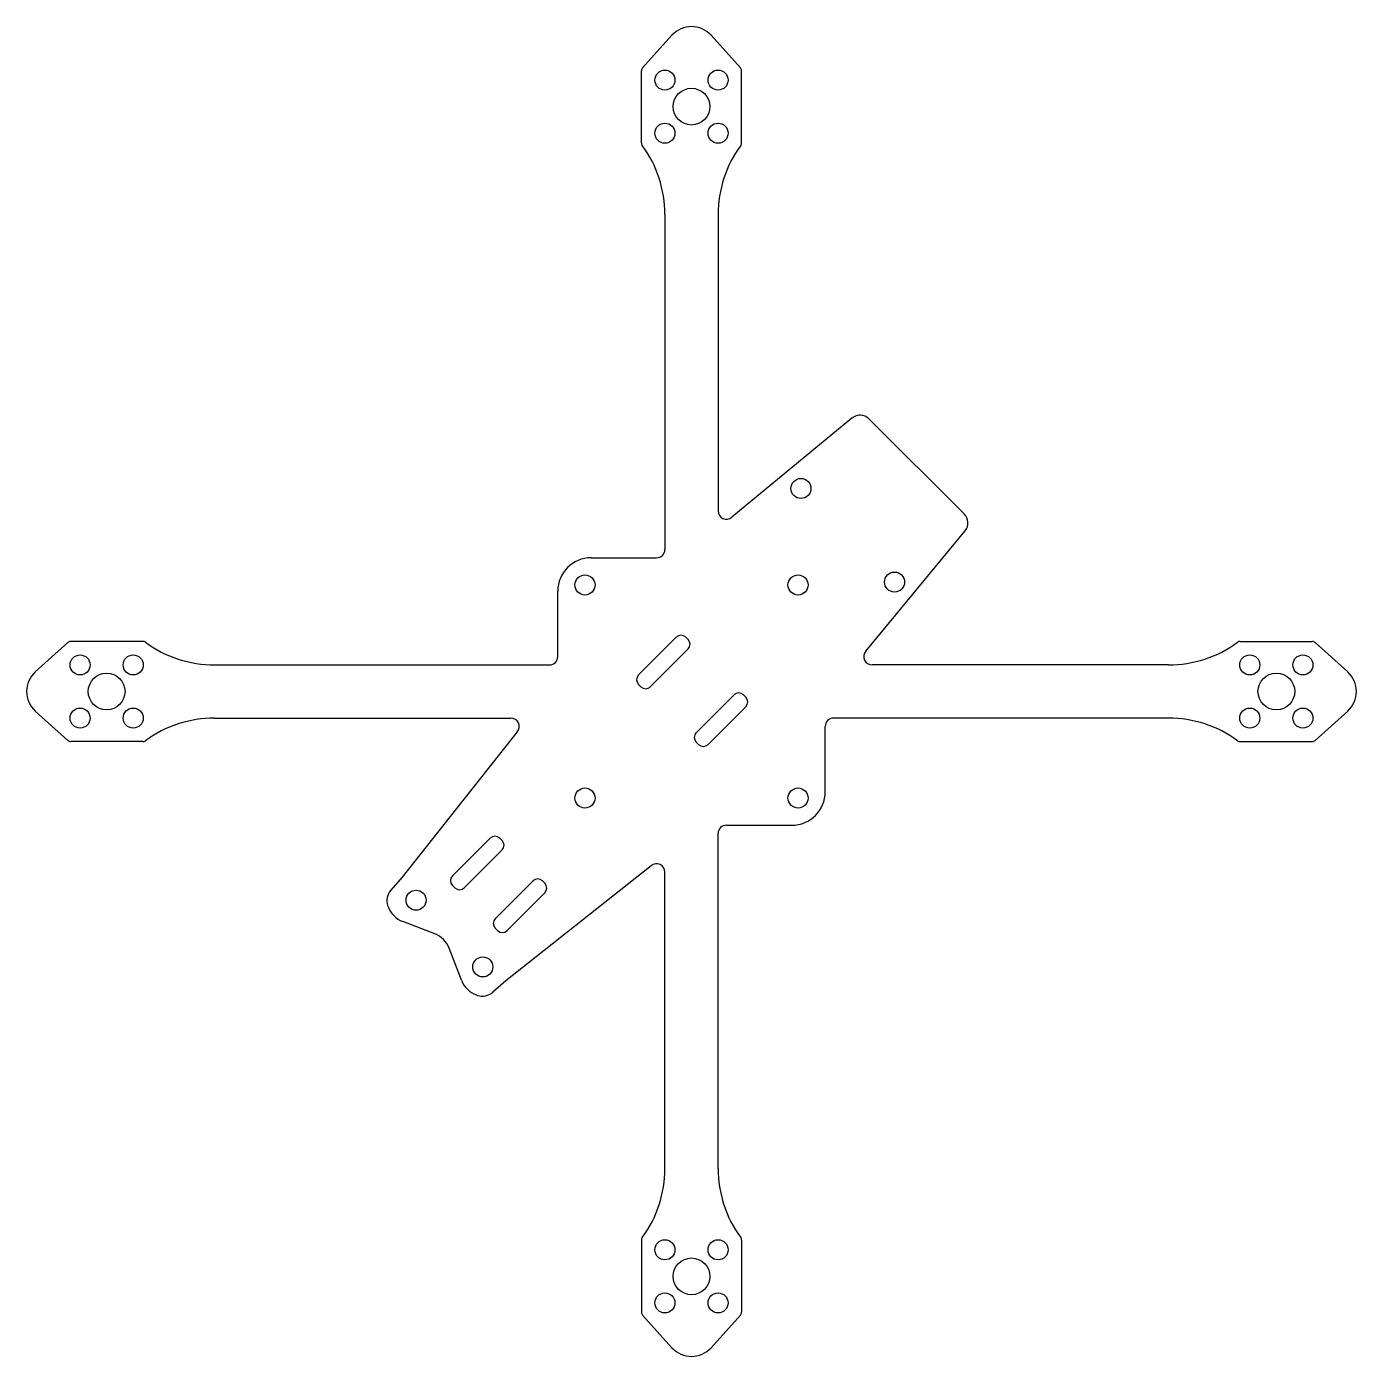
# Model space of a CAD drawing. Extents: x -80 to 80, y -80 to 80.
import ezdxf

# ---------------------------------------------------------------- set-up
doc = ezdxf.new("R2010")
doc.units = 0
doc.layers.add('VISIBLE', color=7, linetype='CONTINUOUS')

msp = doc.modelspace()

# ---------------------------------------------------------------- linework, layer by layer
at = {"layer": 'VISIBLE'}
for p, q in [((-5.86, 74.63), (-2.34, 78.54)), ((2.34, 78.54), (5.86, 74.63)), ((-5.99, 65.66), (-5.99, 74.3)), ((5.99, 65.66), (5.99, 74.3)), ((-3.18, 57.08), (-3.18, 17)), ((3.18, 57.08), (3.18, 21.61)), ((19.21, 32.72), (4.84, 20.85)), ((21.23, 32.63), (32.65, 21.25)), ((20.85, 4.84), (32.75, 19.23)), ((-12, 16), (-4.18, 16)), ((-16, 4.18), (-16, 12)), ((-6.34, 1.98), (-1.82, 6.51)), ((-0.4, 6.22), (-0.69, 6.51)), ((-78.54, 2.34), (-74.63, 5.86)), ((-65.66, 5.99), (-74.3, 5.99)), ((-0.4, 5.09), (-4.93, 0.57)), ((65.66, 5.99), (74.3, 5.99)), ((78.54, 2.34), (74.63, 5.86)), ((-57.08, 3.18), (-17, 3.18)), ((57.08, 3.18), (21.61, 3.18)), ((-6.06, 0.57), (-6.34, 0.85)), ((5.09, -0.4), (0.57, -4.93)), ((6.22, -0.4), (6.51, -0.69)), ((-74.63, -5.86), (-78.54, -2.34)), ((-57.08, -3.18), (-21.61, -3.18)), ((1.98, -6.34), (6.51, -1.82)), ((57.08, -3.18), (17, -3.18)), ((74.63, -5.86), (78.54, -2.34)), ((16, -12), (16, -4.18)), ((-65.66, -5.99), (-74.3, -5.99)), ((-20.85, -4.84), (-34.63, -22.22)), ((0.57, -6.06), (0.85, -6.34)), ((65.66, -5.99), (74.3, -5.99)), ((3.18, -57.08), (3.18, -17)), ((4.18, -16), (12, -16)), ((-28.61, -22.08), (-24.09, -17.55)), ((-22.67, -18.96), (-27.2, -23.49)), ((-22.67, -17.83), (-22.95, -17.55)), ((-34.63, -22.22), (-35.99, -23.79)), ((-4.84, -20.85), (-22.22, -34.63)), ((-3.18, -57.08), (-3.18, -21.61)), ((-28.33, -23.49), (-28.61, -23.21)), ((-18.96, -22.67), (-23.49, -27.2)), ((-17.83, -22.67), (-17.55, -22.95)), ((-22.08, -28.61), (-17.55, -24.09)), ((-30.73, -29), (-34.57, -27.54)), ((-23.49, -28.33), (-23.21, -28.61)), ((-27.54, -34.57), (-29, -30.73)), ((-22.22, -34.63), (-23.79, -35.99)), ((-5.99, -65.66), (-5.99, -74.3)), ((5.99, -65.66), (5.99, -74.3)), ((-2.34, -78.54), (-5.86, -74.63)), ((5.86, -74.63), (2.34, -78.54))]:
    msp.add_line(p, q, dxfattribs=at)
for centre, radius in [((-3.18, 73.18), 1.2), ((3.18, 73.18), 1.2), ((0, 70), 2.2), ((-3.18, 66.82), 1.2), ((3.18, 66.82), 1.2), ((13.1, 24.3), 1.2), ((-12.75, 12.75), 1.2), ((12.75, 12.75), 1.2), ((24.3, 13.1), 1.2), ((-73.18, 3.18), 1.2), ((-66.82, 3.18), 1.2), ((66.82, 3.18), 1.2), ((73.18, 3.18), 1.2), ((-70, 0), 2.2), ((70, 0), 2.2), ((-73.18, -3.18), 1.2), ((-66.82, -3.18), 1.2), ((66.82, -3.18), 1.2), ((73.18, -3.18), 1.2), ((-12.75, -12.75), 1.2), ((12.75, -12.75), 1.2), ((-32.97, -24.98), 1.2), ((-24.98, -32.97), 1.2), ((-3.18, -66.82), 1.2), ((3.18, -66.82), 1.2), ((0, -70), 2.2), ((-3.18, -73.18), 1.2), ((3.18, -73.18), 1.2)]:
    msp.add_circle(centre, radius, dxfattribs=at)
for centre, radius, start, end in [((0, 76.43), 3.15, 42.0568, 137.9432), ((-5.49, 74.3), 0.5, 137.9432, 180), ((5.49, 74.3), 0.5, 0, 42.0568), ((-5.49, 65.66), 0.5, 180, 216.2846), ((-17.18, 57.08), 14, 0, 36.2846), ((17.18, 57.08), 14, 143.7154, 180), ((5.49, 65.66), 0.5, 323.7154, 0), ((20.17, 31.57), 1.5, 45.1075, 129.5482), ((4.18, 21.61), 1, 180, 310.9803), ((31.59, 20.19), 1.5, 320.4328, 45.1075), ((-12, 12), 4, 90, 180), ((-4.18, 17), 1, 270, 0), ((-1.25, 5.94), 0.8, 45, 135), ((-74.3, 5.49), 0.5, 90, 132.0568), ((-65.66, 5.49), 0.5, 53.7154, 90), ((-57.08, 17.18), 14, 233.7154, 270), ((-0.97, 5.66), 0.8, 315, 45), ((21.61, 4.18), 1, 139.0197, 270), ((57.08, 17.18), 14, 270, 306.2846), ((65.66, 5.49), 0.5, 90, 126.2846), ((74.3, 5.49), 0.5, 47.9432, 90), ((-17, 4.18), 1, 270, 0), ((-76.43, 0), 3.15, 132.0568, 227.9432), ((-5.78, 1.41), 0.8, 135, 225), ((76.43, 0), 3.15, 312.0568, 47.9432), ((-5.49, 1.13), 0.8, 225, 315), ((5.66, -0.97), 0.8, 45, 135), ((5.94, -1.25), 0.8, 315, 45), ((-57.08, -17.18), 14, 90, 126.2846), ((-21.61, -4.18), 1, 319.0197, 90), ((17, -4.18), 1, 90, 180), ((57.08, -17.18), 14, 53.7154, 90), ((-74.3, -5.49), 0.5, 227.9432, 270), ((-65.66, -5.49), 0.5, 270, 306.2846), ((1.13, -5.49), 0.8, 135, 225), ((1.41, -5.78), 0.8, 225, 315), ((65.66, -5.49), 0.5, 233.7154, 270), ((74.3, -5.49), 0.5, 270, 312.0568), ((12, -12), 4, 270, 0), ((-23.52, -18.12), 0.8, 45, 135), ((4.18, -17), 1, 90, 180), ((-23.24, -18.4), 0.8, 315, 45), ((-4.18, -21.61), 1, 0, 130.9803), ((-28.05, -22.64), 0.8, 135, 225), ((-34.56, -25.04), 1.9, 139.0197, 197.7462), ((-27.76, -22.92), 0.8, 225, 315), ((-18.4, -23.24), 0.8, 45, 135), ((-18.12, -23.52), 0.8, 315, 45), ((-32.56, -24.4), 4, 197.7462, 199.7007), ((-33.5, -24.73), 3, 199.7007, 249.1362), ((-22.92, -27.76), 0.8, 135, 225), ((-22.64, -28.05), 0.8, 225, 315), ((-31.8, -31.8), 3, 20.8638, 69.1362), ((-24.73, -33.5), 3, 200.8638, 250.2993), ((-24.4, -32.56), 4, 250.2993, 252.2538), ((-25.04, -34.56), 1.9, 252.2538, 310.9803), ((-17.18, -57.08), 14, 323.7154, 0), ((17.18, -57.08), 14, 180, 216.2846), ((-5.49, -65.66), 0.5, 143.7154, 180), ((5.49, -65.66), 0.5, 0, 36.2846), ((-5.49, -74.3), 0.5, 180, 222.0568), ((5.49, -74.3), 0.5, 317.9432, 0), ((0, -76.43), 3.15, 222.0568, 317.9432)]:
    msp.add_arc(centre, radius, start, end, dxfattribs=at)

doc.saveas('drawing.dxf')
